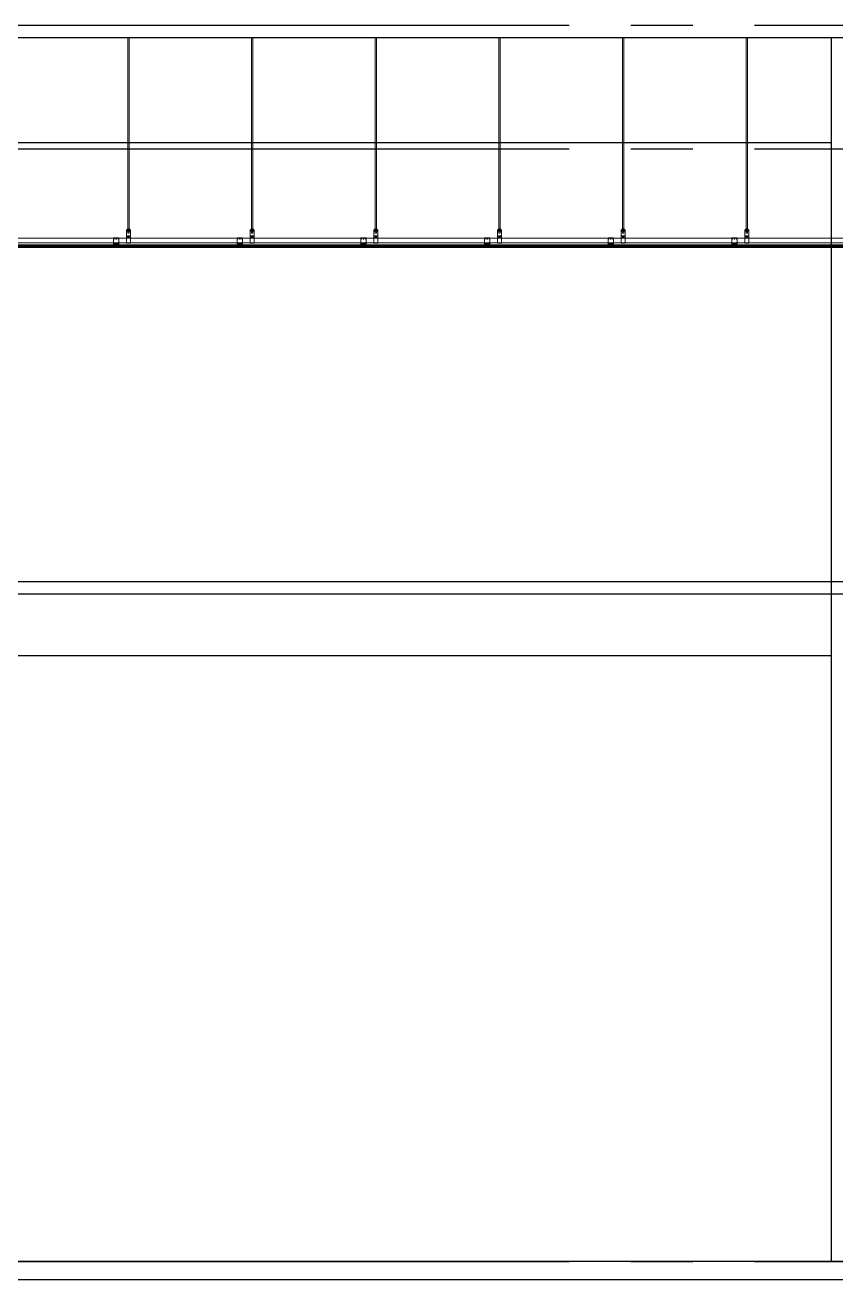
# Model space of a CAD drawing. Extents: x 152195838 to 323921156, y 365159662 to 730681027.
# Drawn here: x 161274535 to 161281092, y 365201913 to 365212063 of the extents above; entities that cross this region are included whole.
import ezdxf

# ---------------------------------------------------------------- set-up
doc = ezdxf.new("R2010")
doc.units = 0
doc.header["$MEASUREMENT"] = 0
doc.linetypes.add('CEN', pattern=[63, 60, -1, 1, -1])
for name, color, linetype in [('4A.TEC CEN', 1, 'CEN'), ('4A.TEC 단열재', 252, 'CONTINUOUS'), ('4A.TEC 마감선 1', 6, 'CONTINUOUS'), ('FIN', 6, 'CONTINUOUS'), ('text', 3, 'CONTINUOUS'), ('㈜SE&C 기둥', 2, 'CONTINUOUS'), ('㈜SE&C 벽체 1', 2, 'CONTINUOUS'), ('㈜SE&C 벽체 4', 7, 'CONTINUOUS')]:
    doc.layers.add(name, color=color, linetype=linetype)
doc.layers.add('CEIL', color=9, linetype='CONTINUOUS', lineweight=0)

# ---------------------------------------------------------------- blocks, each defined once
blk = doc.blocks.new('zw$1B78')
at = {"layer": '㈜SE&C 기둥', "color": 8, "ltscale": 0.5, "elevation": -1667}
blk.add_lwpolyline([(13050, 0), (13050, 9900)], dxfattribs=at)
at = {"layer": '㈜SE&C 벽체 1'}
blk.add_line((670, 9900, -1667), (13330, 9900, -1667), dxfattribs=at)
at = {"layer": '㈜SE&C 벽체 4'}
blk.add_line((950, 9050, -1667), (13050, 9050, -1667), dxfattribs=at)
blk = doc.blocks.new('zw$280B')
at = {"layer": '4A.TEC 단열재'}
blk.add_line((111800, 7850, -1667), (250, 7850, -1667), dxfattribs=at)
at = {"layer": '4A.TEC 마감선 1'}
blk.add_line((111800, 8000, -1667), (250, 8000, -1667), dxfattribs=at)

msp = doc.modelspace()

# ---------------------------------------------------------------- linework, layer by layer
at = {"layer": '4A.TEC CEN', "color": 8, "ltscale": 500}
for p, q in [((161217434.11, 365212063.33), (161448798.99, 365212063.33)), ((161217434.11, 365211063.33), (161448798.99, 365211063.33)), ((161217434.11, 365202063.33), (161448798.99, 365202063.33))]:
    msp.add_line(p, q, dxfattribs=at)
at = {"layer": 'CEIL'}
for p, q in [((161275367.21, 365210406.73), (161275367.21, 365211963.33)), ((161275376.21, 365210406.73), (161275376.21, 365211963.33)), ((161276367.21, 365210406.73), (161276367.21, 365211963.33)), ((161276376.21, 365210406.73), (161276376.21, 365211963.33)), ((161277367.21, 365210406.73), (161277367.21, 365211963.33)), ((161277376.21, 365210406.73), (161277376.21, 365211963.33)), ((161278367.21, 365210406.73), (161278367.21, 365211963.33)), ((161278376.21, 365210406.73), (161278376.21, 365211963.33)), ((161279367.21, 365210406.73), (161279367.21, 365211963.33)), ((161279376.21, 365210406.73), (161279376.21, 365211963.33)), ((161280367.21, 365210406.73), (161280367.21, 365211963.33)), ((161280376.21, 365210406.73), (161280376.21, 365211963.33)), ((161275356.71, 365210298.33), (161275356.71, 365210406.73)), ((161275386.71, 365210406.73), (161275356.71, 365210406.73)), ((161275356.71, 365210402.73), (161275386.71, 365210402.73)), ((161275385.21, 365210408.73), (161275358.21, 365210408.73)), ((161275358.21, 365210408.73), (161275358.21, 365210406.73)), ((161275358.21, 365210400.73), (161275358.21, 365210402.73)), ((161275358.21, 365210400.73), (161275385.21, 365210400.73)), ((161275362.71, 365210413.23), (161275362.71, 365210408.73)), ((161275362.71, 365210396.23), (161275362.71, 365210400.73)), ((161275378.71, 365210415.23), (161275364.71, 365210415.23)), ((161275367.21, 365210381.23), (161275367.21, 365210402.73)), ((161275376.21, 365210381.23), (161275376.21, 365210402.73)), ((161275380.71, 365210413.23), (161275380.71, 365210408.73)), ((161275380.71, 365210396.23), (161275380.71, 365210400.73)), ((161275385.21, 365210408.73), (161275385.21, 365210406.73)), ((161275385.21, 365210400.73), (161275385.21, 365210402.73)), ((161275386.71, 365210298.33), (161275386.71, 365210406.73)), ((161276356.71, 365210298.33), (161276356.71, 365210406.73)), ((161276386.71, 365210406.73), (161276356.71, 365210406.73)), ((161276356.71, 365210402.73), (161276386.71, 365210402.73)), ((161276385.21, 365210408.73), (161276358.21, 365210408.73)), ((161276358.21, 365210408.73), (161276358.21, 365210406.73)), ((161276358.21, 365210400.73), (161276358.21, 365210402.73)), ((161276358.21, 365210400.73), (161276385.21, 365210400.73)), ((161276362.71, 365210413.23), (161276362.71, 365210408.73)), ((161276362.71, 365210396.23), (161276362.71, 365210400.73)), ((161276378.71, 365210415.23), (161276364.71, 365210415.23)), ((161276367.21, 365210381.23), (161276367.21, 365210402.73)), ((161276376.21, 365210381.23), (161276376.21, 365210402.73)), ((161276380.71, 365210413.23), (161276380.71, 365210408.73)), ((161276380.71, 365210396.23), (161276380.71, 365210400.73)), ((161276385.21, 365210408.73), (161276385.21, 365210406.73)), ((161276385.21, 365210400.73), (161276385.21, 365210402.73)), ((161276386.71, 365210298.33), (161276386.71, 365210406.73)), ((161277356.71, 365210298.33), (161277356.71, 365210406.73)), ((161277386.71, 365210406.73), (161277356.71, 365210406.73)), ((161277356.71, 365210402.73), (161277386.71, 365210402.73)), ((161277385.21, 365210408.73), (161277358.21, 365210408.73)), ((161277358.21, 365210408.73), (161277358.21, 365210406.73)), ((161277358.21, 365210400.73), (161277358.21, 365210402.73)), ((161277358.21, 365210400.73), (161277385.21, 365210400.73)), ((161277362.71, 365210413.23), (161277362.71, 365210408.73)), ((161277362.71, 365210396.23), (161277362.71, 365210400.73)), ((161277378.71, 365210415.23), (161277364.71, 365210415.23)), ((161277367.21, 365210381.23), (161277367.21, 365210402.73)), ((161277376.21, 365210381.23), (161277376.21, 365210402.73)), ((161277380.71, 365210413.23), (161277380.71, 365210408.73)), ((161277380.71, 365210396.23), (161277380.71, 365210400.73)), ((161277385.21, 365210408.73), (161277385.21, 365210406.73)), ((161277385.21, 365210400.73), (161277385.21, 365210402.73)), ((161277386.71, 365210298.33), (161277386.71, 365210406.73)), ((161278356.71, 365210298.33), (161278356.71, 365210406.73)), ((161278386.71, 365210406.73), (161278356.71, 365210406.73)), ((161278356.71, 365210402.73), (161278386.71, 365210402.73)), ((161278385.21, 365210408.73), (161278358.21, 365210408.73)), ((161278358.21, 365210408.73), (161278358.21, 365210406.73)), ((161278358.21, 365210400.73), (161278358.21, 365210402.73)), ((161278358.21, 365210400.73), (161278385.21, 365210400.73)), ((161278362.71, 365210413.23), (161278362.71, 365210408.73)), ((161278362.71, 365210396.23), (161278362.71, 365210400.73)), ((161278378.71, 365210415.23), (161278364.71, 365210415.23)), ((161278367.21, 365210381.23), (161278367.21, 365210402.73)), ((161278376.21, 365210381.23), (161278376.21, 365210402.73)), ((161278380.71, 365210413.23), (161278380.71, 365210408.73)), ((161278380.71, 365210396.23), (161278380.71, 365210400.73)), ((161278385.21, 365210408.73), (161278385.21, 365210406.73)), ((161278385.21, 365210400.73), (161278385.21, 365210402.73)), ((161278386.71, 365210298.33), (161278386.71, 365210406.73)), ((161279356.71, 365210298.33), (161279356.71, 365210406.73)), ((161279386.71, 365210406.73), (161279356.71, 365210406.73)), ((161279356.71, 365210402.73), (161279386.71, 365210402.73)), ((161279385.21, 365210408.73), (161279358.21, 365210408.73)), ((161279358.21, 365210408.73), (161279358.21, 365210406.73)), ((161279358.21, 365210400.73), (161279358.21, 365210402.73)), ((161279358.21, 365210400.73), (161279385.21, 365210400.73)), ((161279362.71, 365210413.23), (161279362.71, 365210408.73)), ((161279362.71, 365210396.23), (161279362.71, 365210400.73)), ((161279378.71, 365210415.23), (161279364.71, 365210415.23)), ((161279367.21, 365210381.23), (161279367.21, 365210402.73)), ((161279376.21, 365210381.23), (161279376.21, 365210402.73)), ((161279380.71, 365210413.23), (161279380.71, 365210408.73)), ((161279380.71, 365210396.23), (161279380.71, 365210400.73)), ((161279385.21, 365210408.73), (161279385.21, 365210406.73)), ((161279385.21, 365210400.73), (161279385.21, 365210402.73)), ((161279386.71, 365210298.33), (161279386.71, 365210406.73)), ((161280356.71, 365210298.33), (161280356.71, 365210406.73)), ((161280386.71, 365210406.73), (161280356.71, 365210406.73)), ((161280356.71, 365210402.73), (161280386.71, 365210402.73)), ((161280385.21, 365210408.73), (161280358.21, 365210408.73)), ((161280358.21, 365210408.73), (161280358.21, 365210406.73)), ((161280358.21, 365210400.73), (161280358.21, 365210402.73)), ((161280358.21, 365210400.73), (161280385.21, 365210400.73)), ((161280362.71, 365210413.23), (161280362.71, 365210408.73)), ((161280362.71, 365210396.23), (161280362.71, 365210400.73)), ((161280378.71, 365210415.23), (161280364.71, 365210415.23)), ((161280367.21, 365210381.23), (161280367.21, 365210402.73)), ((161280376.21, 365210381.23), (161280376.21, 365210402.73)), ((161280380.71, 365210413.23), (161280380.71, 365210408.73)), ((161280380.71, 365210396.23), (161280380.71, 365210400.73)), ((161280385.21, 365210408.73), (161280385.21, 365210406.73)), ((161280385.21, 365210400.73), (161280385.21, 365210402.73)), ((161280386.71, 365210298.33), (161280386.71, 365210406.73)), ((161275294.21, 365210341.33), (161275249.21, 365210341.33)), ((161275249.21, 365210306.33), (161275249.21, 365210341.33)), ((161275252.1, 365210332.33), (161275249.21, 365210332.33)), ((161275254.21, 365210301.33), (161275249.21, 365210306.33)), ((161275254.21, 365210301.33), (161275249.21, 365210301.33)), ((161275249.21, 365210301.33), (161275249.21, 365210282.33)), ((161275254.21, 365210299.33), (161275251.21, 365210299.33)), ((161275251.21, 365210299.33), (161275251.21, 365210284.33)), ((161275256.21, 365210332.33), (161275253.19, 365210332.33)), ((161275254.21, 365210299.33), (161275254.21, 365210301.33)), ((161275256.21, 365210337.06), (161275256.21, 365210341.33)), ((161275256.21, 365210332.33), (161275256.21, 365210335.7)), ((161275268.21, 365210337.06), (161275268.21, 365210341.33)), ((161275268.21, 365210332.33), (161275268.21, 365210335.7)), ((161275271.42, 365210332.33), (161275268.21, 365210332.33)), ((161275275.21, 365210332.33), (161275272.78, 365210332.33)), ((161275275.21, 365210337.06), (161275275.21, 365210341.33)), ((161275275.21, 365210332.33), (161275275.21, 365210335.7)), ((161275287.21, 365210337.06), (161275287.21, 365210341.33)), ((161275287.21, 365210332.33), (161275287.21, 365210335.7)), ((161275289.65, 365210332.33), (161275287.21, 365210332.33)), ((161275289.21, 365210301.33), (161275294.21, 365210306.33)), ((161275289.21, 365210299.33), (161275289.21, 365210301.33)), ((161275294.21, 365210301.33), (161275289.21, 365210301.33)), ((161275292.21, 365210299.33), (161275289.21, 365210299.33)), ((161275294.21, 365210332.33), (161275291.28, 365210332.33)), ((161275292.21, 365210284.33), (161275292.21, 365210299.33)), ((161275294.21, 365210306.33), (161275294.21, 365210341.33)), ((161275294.21, 365210282.33), (161275294.21, 365210301.33)), ((161275386.71, 365210359.14), (161275356.71, 365210359.14)), ((161275356.71, 365210298.33), (161275386.71, 365210298.33)), ((161275378.71, 365210394.23), (161275364.71, 365210394.23)), ((161275364.71, 365210346.64), (161275378.71, 365210346.64)), ((161275374.21, 365210379.23), (161275369.21, 365210379.23)), ((161275371.71, 365210340.07), (161275371.71, 365210353.64)), ((161276249.21, 365210306.33), (161276249.21, 365210341.33)), ((161276294.21, 365210341.33), (161276249.21, 365210341.33)), ((161276252.1, 365210332.33), (161276249.21, 365210332.33)), ((161276254.21, 365210301.33), (161276249.21, 365210306.33)), ((161276249.21, 365210301.33), (161276249.21, 365210282.33)), ((161276254.21, 365210301.33), (161276249.21, 365210301.33)), ((161276251.21, 365210299.33), (161276251.21, 365210284.33)), ((161276254.21, 365210299.33), (161276251.21, 365210299.33)), ((161276256.21, 365210332.33), (161276253.19, 365210332.33)), ((161276254.21, 365210299.33), (161276254.21, 365210301.33)), ((161276256.21, 365210337.06), (161276256.21, 365210341.33)), ((161276256.21, 365210332.33), (161276256.21, 365210335.7)), ((161276268.21, 365210337.06), (161276268.21, 365210341.33)), ((161276268.21, 365210332.33), (161276268.21, 365210335.7)), ((161276271.42, 365210332.33), (161276268.21, 365210332.33)), ((161276275.21, 365210332.33), (161276272.78, 365210332.33)), ((161276275.21, 365210337.06), (161276275.21, 365210341.33)), ((161276275.21, 365210332.33), (161276275.21, 365210335.7)), ((161276287.21, 365210337.06), (161276287.21, 365210341.33)), ((161276287.21, 365210332.33), (161276287.21, 365210335.7)), ((161276289.65, 365210332.33), (161276287.21, 365210332.33)), ((161276289.21, 365210301.33), (161276294.21, 365210306.33)), ((161276294.21, 365210301.33), (161276289.21, 365210301.33)), ((161276289.21, 365210299.33), (161276289.21, 365210301.33)), ((161276292.21, 365210299.33), (161276289.21, 365210299.33)), ((161276294.21, 365210332.33), (161276291.28, 365210332.33)), ((161276292.21, 365210284.33), (161276292.21, 365210299.33)), ((161276294.21, 365210306.33), (161276294.21, 365210341.33)), ((161276294.21, 365210282.33), (161276294.21, 365210301.33)), ((161276386.71, 365210359.14), (161276356.71, 365210359.14)), ((161276356.71, 365210298.33), (161276386.71, 365210298.33)), ((161276378.71, 365210394.23), (161276364.71, 365210394.23)), ((161276364.71, 365210346.64), (161276378.71, 365210346.64)), ((161276374.21, 365210379.23), (161276369.21, 365210379.23)), ((161276371.71, 365210340.07), (161276371.71, 365210353.64)), ((161277294.21, 365210341.33), (161277249.21, 365210341.33)), ((161277249.21, 365210306.33), (161277249.21, 365210341.33)), ((161277252.1, 365210332.33), (161277249.21, 365210332.33)), ((161277254.21, 365210301.33), (161277249.21, 365210306.33)), ((161277254.21, 365210301.33), (161277249.21, 365210301.33)), ((161277249.21, 365210301.33), (161277249.21, 365210282.33)), ((161277254.21, 365210299.33), (161277251.21, 365210299.33)), ((161277251.21, 365210299.33), (161277251.21, 365210284.33)), ((161277256.21, 365210332.33), (161277253.19, 365210332.33)), ((161277254.21, 365210299.33), (161277254.21, 365210301.33)), ((161277256.21, 365210337.06), (161277256.21, 365210341.33)), ((161277256.21, 365210332.33), (161277256.21, 365210335.7)), ((161277268.21, 365210337.06), (161277268.21, 365210341.33)), ((161277268.21, 365210332.33), (161277268.21, 365210335.7)), ((161277271.42, 365210332.33), (161277268.21, 365210332.33)), ((161277275.21, 365210332.33), (161277272.78, 365210332.33)), ((161277275.21, 365210337.06), (161277275.21, 365210341.33)), ((161277275.21, 365210332.33), (161277275.21, 365210335.7)), ((161277287.21, 365210337.06), (161277287.21, 365210341.33)), ((161277287.21, 365210332.33), (161277287.21, 365210335.7)), ((161277289.65, 365210332.33), (161277287.21, 365210332.33)), ((161277289.21, 365210301.33), (161277294.21, 365210306.33)), ((161277289.21, 365210299.33), (161277289.21, 365210301.33)), ((161277294.21, 365210301.33), (161277289.21, 365210301.33)), ((161277292.21, 365210299.33), (161277289.21, 365210299.33)), ((161277294.21, 365210332.33), (161277291.28, 365210332.33)), ((161277292.21, 365210284.33), (161277292.21, 365210299.33)), ((161277294.21, 365210306.33), (161277294.21, 365210341.33)), ((161277294.21, 365210282.33), (161277294.21, 365210301.33)), ((161277386.71, 365210359.14), (161277356.71, 365210359.14)), ((161277356.71, 365210298.33), (161277386.71, 365210298.33)), ((161277378.71, 365210394.23), (161277364.71, 365210394.23)), ((161277364.71, 365210346.64), (161277378.71, 365210346.64)), ((161277374.21, 365210379.23), (161277369.21, 365210379.23)), ((161277371.71, 365210340.07), (161277371.71, 365210353.64)), ((161278249.21, 365210306.33), (161278249.21, 365210341.33)), ((161278294.21, 365210341.33), (161278249.21, 365210341.33)), ((161278252.1, 365210332.33), (161278249.21, 365210332.33)), ((161278254.21, 365210301.33), (161278249.21, 365210306.33)), ((161278249.21, 365210301.33), (161278249.21, 365210282.33)), ((161278254.21, 365210301.33), (161278249.21, 365210301.33)), ((161278251.21, 365210299.33), (161278251.21, 365210284.33)), ((161278254.21, 365210299.33), (161278251.21, 365210299.33)), ((161278256.21, 365210332.33), (161278253.19, 365210332.33)), ((161278254.21, 365210299.33), (161278254.21, 365210301.33)), ((161278256.21, 365210337.06), (161278256.21, 365210341.33)), ((161278256.21, 365210332.33), (161278256.21, 365210335.7)), ((161278268.21, 365210337.06), (161278268.21, 365210341.33)), ((161278268.21, 365210332.33), (161278268.21, 365210335.7)), ((161278271.42, 365210332.33), (161278268.21, 365210332.33)), ((161278275.21, 365210332.33), (161278272.78, 365210332.33)), ((161278275.21, 365210337.06), (161278275.21, 365210341.33)), ((161278275.21, 365210332.33), (161278275.21, 365210335.7)), ((161278287.21, 365210337.06), (161278287.21, 365210341.33)), ((161278287.21, 365210332.33), (161278287.21, 365210335.7)), ((161278289.65, 365210332.33), (161278287.21, 365210332.33)), ((161278289.21, 365210301.33), (161278294.21, 365210306.33)), ((161278294.21, 365210301.33), (161278289.21, 365210301.33)), ((161278289.21, 365210299.33), (161278289.21, 365210301.33)), ((161278292.21, 365210299.33), (161278289.21, 365210299.33)), ((161278294.21, 365210332.33), (161278291.28, 365210332.33)), ((161278292.21, 365210284.33), (161278292.21, 365210299.33)), ((161278294.21, 365210306.33), (161278294.21, 365210341.33)), ((161278294.21, 365210282.33), (161278294.21, 365210301.33)), ((161278386.71, 365210359.14), (161278356.71, 365210359.14)), ((161278356.71, 365210298.33), (161278386.71, 365210298.33)), ((161278378.71, 365210394.23), (161278364.71, 365210394.23)), ((161278364.71, 365210346.64), (161278378.71, 365210346.64)), ((161278374.21, 365210379.23), (161278369.21, 365210379.23)), ((161278371.71, 365210340.07), (161278371.71, 365210353.64)), ((161279294.21, 365210341.33), (161279249.21, 365210341.33)), ((161279249.21, 365210306.33), (161279249.21, 365210341.33)), ((161279252.1, 365210332.33), (161279249.21, 365210332.33)), ((161279254.21, 365210301.33), (161279249.21, 365210306.33)), ((161279254.21, 365210301.33), (161279249.21, 365210301.33)), ((161279249.21, 365210301.33), (161279249.21, 365210282.33)), ((161279254.21, 365210299.33), (161279251.21, 365210299.33)), ((161279251.21, 365210299.33), (161279251.21, 365210284.33)), ((161279256.21, 365210332.33), (161279253.19, 365210332.33)), ((161279254.21, 365210299.33), (161279254.21, 365210301.33)), ((161279256.21, 365210337.06), (161279256.21, 365210341.33)), ((161279256.21, 365210332.33), (161279256.21, 365210335.7)), ((161279268.21, 365210337.06), (161279268.21, 365210341.33)), ((161279268.21, 365210332.33), (161279268.21, 365210335.7)), ((161279271.42, 365210332.33), (161279268.21, 365210332.33)), ((161279275.21, 365210332.33), (161279272.78, 365210332.33)), ((161279275.21, 365210337.06), (161279275.21, 365210341.33)), ((161279275.21, 365210332.33), (161279275.21, 365210335.7)), ((161279287.21, 365210337.06), (161279287.21, 365210341.33)), ((161279287.21, 365210332.33), (161279287.21, 365210335.7)), ((161279289.65, 365210332.33), (161279287.21, 365210332.33)), ((161279289.21, 365210301.33), (161279294.21, 365210306.33)), ((161279289.21, 365210299.33), (161279289.21, 365210301.33)), ((161279294.21, 365210301.33), (161279289.21, 365210301.33)), ((161279292.21, 365210299.33), (161279289.21, 365210299.33)), ((161279294.21, 365210332.33), (161279291.28, 365210332.33)), ((161279292.21, 365210284.33), (161279292.21, 365210299.33)), ((161279294.21, 365210306.33), (161279294.21, 365210341.33)), ((161279294.21, 365210282.33), (161279294.21, 365210301.33)), ((161279386.71, 365210359.14), (161279356.71, 365210359.14)), ((161279356.71, 365210298.33), (161279386.71, 365210298.33)), ((161279378.71, 365210394.23), (161279364.71, 365210394.23)), ((161279364.71, 365210346.64), (161279378.71, 365210346.64)), ((161279374.21, 365210379.23), (161279369.21, 365210379.23)), ((161279371.71, 365210340.07), (161279371.71, 365210353.64)), ((161280249.21, 365210306.33), (161280249.21, 365210341.33)), ((161280294.21, 365210341.33), (161280249.21, 365210341.33)), ((161280252.1, 365210332.33), (161280249.21, 365210332.33)), ((161280254.21, 365210301.33), (161280249.21, 365210306.33)), ((161280249.21, 365210301.33), (161280249.21, 365210282.33)), ((161280254.21, 365210301.33), (161280249.21, 365210301.33)), ((161280251.21, 365210299.33), (161280251.21, 365210284.33)), ((161280254.21, 365210299.33), (161280251.21, 365210299.33)), ((161280256.21, 365210332.33), (161280253.19, 365210332.33)), ((161280254.21, 365210299.33), (161280254.21, 365210301.33)), ((161280256.21, 365210337.06), (161280256.21, 365210341.33)), ((161280256.21, 365210332.33), (161280256.21, 365210335.7)), ((161280268.21, 365210337.06), (161280268.21, 365210341.33)), ((161280268.21, 365210332.33), (161280268.21, 365210335.7)), ((161280271.42, 365210332.33), (161280268.21, 365210332.33)), ((161280275.21, 365210332.33), (161280272.78, 365210332.33)), ((161280275.21, 365210337.06), (161280275.21, 365210341.33)), ((161280275.21, 365210332.33), (161280275.21, 365210335.7)), ((161280287.21, 365210337.06), (161280287.21, 365210341.33)), ((161280287.21, 365210332.33), (161280287.21, 365210335.7)), ((161280289.65, 365210332.33), (161280287.21, 365210332.33)), ((161280289.21, 365210301.33), (161280294.21, 365210306.33)), ((161280294.21, 365210301.33), (161280289.21, 365210301.33)), ((161280289.21, 365210299.33), (161280289.21, 365210301.33)), ((161280292.21, 365210299.33), (161280289.21, 365210299.33)), ((161280294.21, 365210332.33), (161280291.28, 365210332.33)), ((161280292.21, 365210284.33), (161280292.21, 365210299.33)), ((161280294.21, 365210306.33), (161280294.21, 365210341.33)), ((161280294.21, 365210282.33), (161280294.21, 365210301.33)), ((161280386.71, 365210359.14), (161280356.71, 365210359.14)), ((161280356.71, 365210298.33), (161280386.71, 365210298.33)), ((161280378.71, 365210394.23), (161280364.71, 365210394.23)), ((161280364.71, 365210346.64), (161280378.71, 365210346.64)), ((161280374.21, 365210379.23), (161280369.21, 365210379.23)), ((161280371.71, 365210340.07), (161280371.71, 365210353.64)), ((161275249.21, 365210282.33), (161275255.21, 365210282.33)), ((161275292.21, 365210293.33), (161275251.21, 365210293.33)), ((161275251.21, 365210284.33), (161275253.5, 365210284.33)), ((161275265.21, 365210282.33), (161275278.21, 365210282.33)), ((161275266.92, 365210284.33), (161275276.5, 365210284.33)), ((161275288.21, 365210282.33), (161275294.21, 365210282.33)), ((161275289.92, 365210284.33), (161275292.21, 365210284.33)), ((161276249.21, 365210282.33), (161276255.21, 365210282.33)), ((161276292.21, 365210293.33), (161276251.21, 365210293.33)), ((161276251.21, 365210284.33), (161276253.5, 365210284.33)), ((161276265.21, 365210282.33), (161276278.21, 365210282.33)), ((161276266.92, 365210284.33), (161276276.5, 365210284.33)), ((161276288.21, 365210282.33), (161276294.21, 365210282.33)), ((161276289.92, 365210284.33), (161276292.21, 365210284.33)), ((161277249.21, 365210282.33), (161277255.21, 365210282.33)), ((161277292.21, 365210293.33), (161277251.21, 365210293.33)), ((161277251.21, 365210284.33), (161277253.5, 365210284.33)), ((161277265.21, 365210282.33), (161277278.21, 365210282.33)), ((161277266.92, 365210284.33), (161277276.5, 365210284.33)), ((161277288.21, 365210282.33), (161277294.21, 365210282.33)), ((161277289.92, 365210284.33), (161277292.21, 365210284.33)), ((161278249.21, 365210282.33), (161278255.21, 365210282.33)), ((161278292.21, 365210293.33), (161278251.21, 365210293.33)), ((161278251.21, 365210284.33), (161278253.5, 365210284.33)), ((161278265.21, 365210282.33), (161278278.21, 365210282.33)), ((161278266.92, 365210284.33), (161278276.5, 365210284.33)), ((161278288.21, 365210282.33), (161278294.21, 365210282.33)), ((161278289.92, 365210284.33), (161278292.21, 365210284.33)), ((161279249.21, 365210282.33), (161279255.21, 365210282.33)), ((161279292.21, 365210293.33), (161279251.21, 365210293.33)), ((161279251.21, 365210284.33), (161279253.5, 365210284.33)), ((161279265.21, 365210282.33), (161279278.21, 365210282.33)), ((161279266.92, 365210284.33), (161279276.5, 365210284.33)), ((161279288.21, 365210282.33), (161279294.21, 365210282.33)), ((161279289.92, 365210284.33), (161279292.21, 365210284.33)), ((161280249.21, 365210282.33), (161280255.21, 365210282.33)), ((161280292.21, 365210293.33), (161280251.21, 365210293.33)), ((161280251.21, 365210284.33), (161280253.5, 365210284.33)), ((161280265.21, 365210282.33), (161280278.21, 365210282.33)), ((161280266.92, 365210284.33), (161280276.5, 365210284.33)), ((161280288.21, 365210282.33), (161280294.21, 365210282.33)), ((161280289.92, 365210284.33), (161280292.21, 365210284.33))]:
    msp.add_line(p, q, dxfattribs=at)
for points in [[(161272081.94, 365210339.33), (161358686.94, 365210339.33)], [(161358686.94, 365210301.33), (161272081.94, 365210301.33)]]:
    msp.add_lwpolyline(points, dxfattribs=at)
for centre, radius in [((161275371.71, 365210346.64), 7), ((161275371.71, 365210346.64), 5), ((161276371.71, 365210346.64), 7), ((161276371.71, 365210346.64), 5), ((161277371.71, 365210346.64), 7), ((161277371.71, 365210346.64), 5), ((161278371.71, 365210346.64), 7), ((161278371.71, 365210346.64), 5), ((161279371.71, 365210346.64), 7), ((161279371.71, 365210346.64), 5), ((161280371.71, 365210346.64), 7), ((161280371.71, 365210346.64), 5)]:
    msp.add_circle(centre, radius, dxfattribs=at)
for centre, radius, start, end in [((161275364.71, 365210413.23), 2, 90, 180), ((161275378.71, 365210413.23), 2, 0, 90), ((161276364.71, 365210413.23), 2, 90, 180), ((161276378.71, 365210413.23), 2, 0, 90), ((161277364.71, 365210413.23), 2, 90, 180), ((161277378.71, 365210413.23), 2, 0, 90), ((161278364.71, 365210413.23), 2, 90, 180), ((161278378.71, 365210413.23), 2, 0, 90), ((161279364.71, 365210413.23), 2, 90, 180), ((161279378.71, 365210413.23), 2, 0, 90), ((161280364.71, 365210413.23), 2, 90, 180), ((161280378.71, 365210413.23), 2, 0, 90), ((161275364.71, 365210396.23), 2, 180, 270), ((161275369.21, 365210381.23), 2, 180, 270), ((161275374.21, 365210381.23), 2, 270, 0), ((161275374.21, 365210381.23), 2, 270, 0), ((161275378.71, 365210396.23), 2, 270, 0), ((161276364.71, 365210396.23), 2, 180, 270), ((161276369.21, 365210381.23), 2, 180, 270), ((161276374.21, 365210381.23), 2, 270, 0), ((161276374.21, 365210381.23), 2, 270, 0), ((161276378.71, 365210396.23), 2, 270, 0), ((161277364.71, 365210396.23), 2, 180, 270), ((161277369.21, 365210381.23), 2, 180, 270), ((161277374.21, 365210381.23), 2, 270, 0), ((161277374.21, 365210381.23), 2, 270, 0), ((161277378.71, 365210396.23), 2, 270, 0), ((161278364.71, 365210396.23), 2, 180, 270), ((161278369.21, 365210381.23), 2, 180, 270), ((161278374.21, 365210381.23), 2, 270, 0), ((161278374.21, 365210381.23), 2, 270, 0), ((161278378.71, 365210396.23), 2, 270, 0), ((161279364.71, 365210396.23), 2, 180, 270), ((161279369.21, 365210381.23), 2, 180, 270), ((161279374.21, 365210381.23), 2, 270, 0), ((161279374.21, 365210381.23), 2, 270, 0), ((161279378.71, 365210396.23), 2, 270, 0), ((161280364.71, 365210396.23), 2, 180, 270), ((161280369.21, 365210381.23), 2, 180, 270), ((161280374.21, 365210381.23), 2, 270, 0), ((161280374.21, 365210381.23), 2, 270, 0), ((161280378.71, 365210396.23), 2, 270, 0), ((161275260.21, 365210282.33), 7, 16.601548, 163.398452), ((161275260.21, 365210282.33), 5, 0, 180), ((161275283.21, 365210282.33), 7, 16.601548, 163.398452), ((161275283.21, 365210282.33), 5, 0, 180), ((161276260.21, 365210282.33), 7, 16.601548, 163.398452), ((161276260.21, 365210282.33), 5, 0, 180), ((161276283.21, 365210282.33), 7, 16.601548, 163.398452), ((161276283.21, 365210282.33), 5, 0, 180), ((161277260.21, 365210282.33), 7, 16.601548, 163.398452), ((161277260.21, 365210282.33), 5, 0, 180), ((161277283.21, 365210282.33), 7, 16.601548, 163.398452), ((161277283.21, 365210282.33), 5, 0, 180), ((161278260.21, 365210282.33), 7, 16.601548, 163.398452), ((161278260.21, 365210282.33), 5, 0, 180), ((161278283.21, 365210282.33), 7, 16.601548, 163.398452), ((161278283.21, 365210282.33), 5, 0, 180), ((161279260.21, 365210282.33), 7, 16.601548, 163.398452), ((161279260.21, 365210282.33), 5, 0, 180), ((161279283.21, 365210282.33), 7, 16.601548, 163.398452), ((161279283.21, 365210282.33), 5, 0, 180), ((161280260.21, 365210282.33), 7, 16.601548, 163.398452), ((161280260.21, 365210282.33), 5, 0, 180), ((161280283.21, 365210282.33), 7, 16.601548, 163.398452), ((161280283.21, 365210282.33), 5, 0, 180)]:
    msp.add_arc(centre, radius, start, end, dxfattribs=at)
at = {"layer": 'FIN'}
for p, q in [((161358711.94, 365210282.33), (161272056.94, 365210282.33)), ((161358711.94, 365210272.83), (161272056.94, 365210272.83)), ((161358711.94, 365210263.33), (161272056.94, 365210263.33))]:
    msp.add_line(p, q, dxfattribs=at)
at = {"layer": '㈜SE&C 기둥', "color": 8, "ltscale": 0.5}
msp.add_lwpolyline([(161281056.94, 365202063.33), (161281056.94, 365207463.33)], dxfattribs=at)
at = {"layer": '㈜SE&C 벽체 1'}
for p, q in [((161268056.94, 365207563.33), (161359081.94, 365207563.33)), ((161268676.94, 365207463.33), (161281336.94, 365207463.33))]:
    msp.add_line(p, q, dxfattribs=at)
at = {"layer": '㈜SE&C 벽체 4'}
msp.add_line((161268956.94, 365206963.33), (161281056.94, 365206963.33), dxfattribs=at)

# ---------------------------------------------------------------- block references
at = {"layer": 'text'}
for name, p in [('zw$1B78', (161268006.94, 365202063.33, 1666.67)), ('zw$280B', (161268006.94, 365194063.33, 1666.67))]:
    msp.add_blockref(name, p, dxfattribs=at)

doc.saveas('drawing.dxf')
